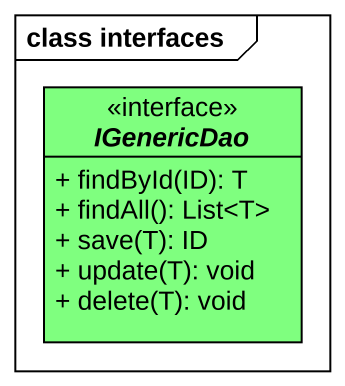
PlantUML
@startuml
mainframe class interfaces
hide circle
hide empty members
skinparam classAttributeIconSize 0
interface IGenericDao <<interface>> #7FFF7F {
  + findById(ID): T
  + findAll(): List<T>
  + save(T): ID
  + update(T): void
  + delete(T): void
}
@enduml
